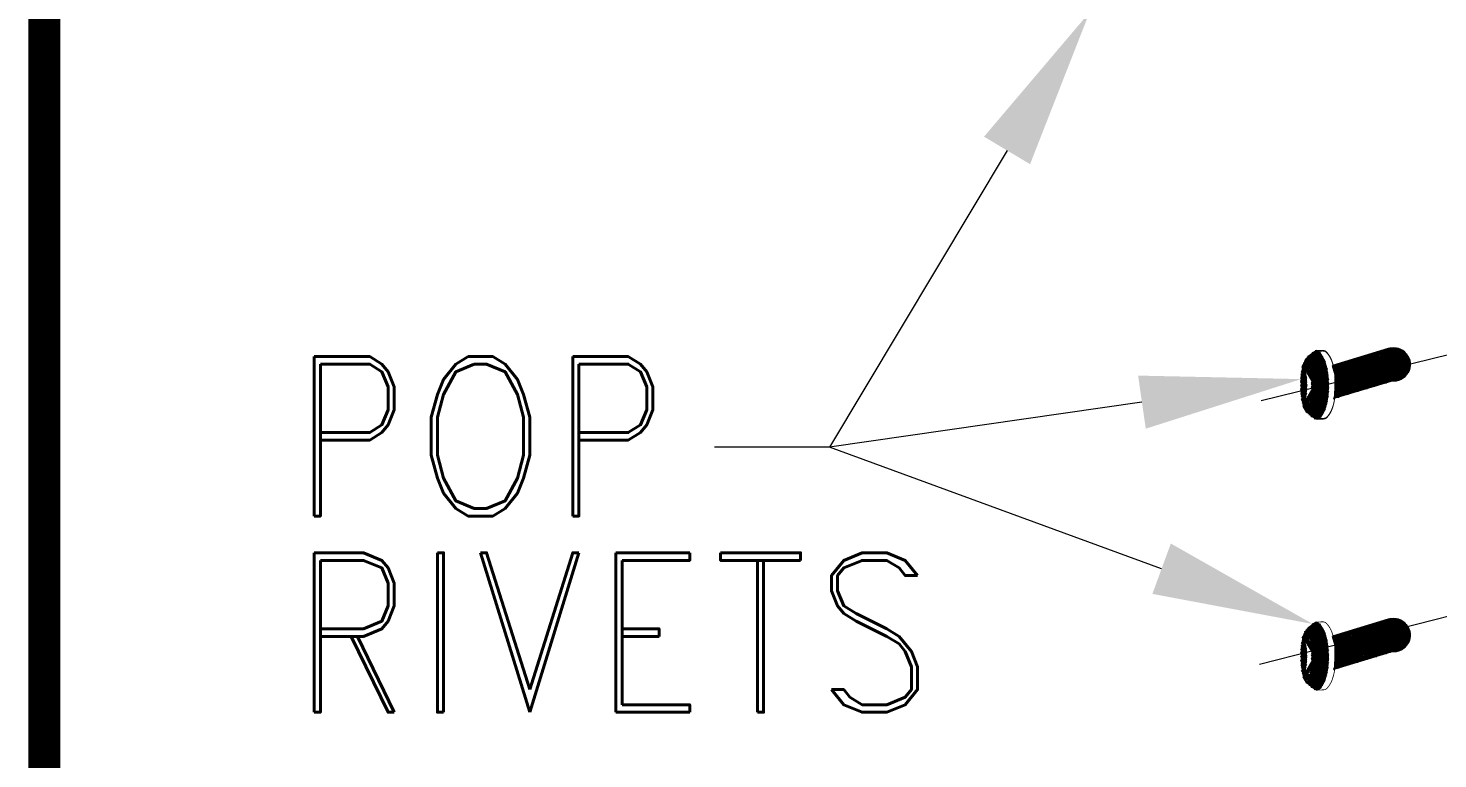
# Model space of a CAD drawing. Header units: millimetres. Extents: x 0 to 2669304, y -3314102 to 0.
# Drawn here: x 2461864 to 2466166, y -3182764 to -3180533 of the extents above; entities that cross this region are included whole.
import ezdxf

# ---------------------------------------------------------------- set-up
doc = ezdxf.new("R2010")
doc.units = ezdxf.units.MM
doc.header["$LTSCALE"] = 0.4
doc.header["$MEASUREMENT"] = 0
doc.layers.add('Dimensions', color=5, linetype='Continuous', lineweight=0)
doc.layers.add('TEXT', color=7, linetype='Continuous', lineweight=13)
doc.layers.add('M-Purlin', color=213, linetype='Continuous')
doc.styles.add('ROMAND', font='romand.shx')

msp = doc.modelspace()

# ---------------------------------------------------------------- linework, layer by layer
at = {"color": 0}
for p, q in [((2465773.5387, -3181557.0999), (2465796.0505, -3181518.1083)), ((2465773.5387, -3181559.469), (2465796.0505, -3181520.4774)), ((2465776.2448, -3181564.7034), (2465801.8845, -3181520.2942)), ((2465830.9974, -3181592.2799), (2465789.4364, -3181520.2942)), ((2465791.814, -3181518.7838), (2465798.6876, -3181518.7838)), ((2465791.814, -3181521.1529), (2465798.6876, -3181521.1529)), ((2465828.5979, -3181575.8331), (2465795.2004, -3181517.987)), ((2465828.5979, -3181578.2022), (2465795.2004, -3181520.3561)), ((2465753.5266, -3181567.1803), (2465773.3541, -3181532.838)), ((2465753.5266, -3181569.5494), (2465773.3541, -3181535.2071)), ((2465755.3147, -3181561.8015), (2465825.3381, -3181561.8015)), ((2465755.3147, -3181564.1706), (2465825.3381, -3181564.1706)), ((2465826.149, -3181682.2085), (2465755.8171, -3181560.3899)), ((2465826.149, -3181684.5775), (2465755.8171, -3181562.759)), ((2465756.6671, -3181684.6485), (2465826.0595, -3181564.4573)), ((2465757.5019, -3181555.6561), (2465823.4753, -3181555.6561)), ((2465757.5019, -3181558.0252), (2465823.4753, -3181558.0252)), ((2465828.2267, -3181673.5164), (2465758.5232, -3181552.7864)), ((2465828.2267, -3181675.8855), (2465758.5232, -3181555.1555)), ((2465759.6891, -3181549.5107), (2465821.3338, -3181549.5107)), ((2465759.6891, -3181551.8798), (2465821.3338, -3181551.8798)), ((2465761.7274, -3181546.0454), (2465761.4574, -3181545.5778)), ((2465761.7274, -3181548.4145), (2465761.4574, -3181547.9468)), ((2465763.2859, -3181543.3654), (2465818.8118, -3181543.3654)), ((2465763.2859, -3181545.7344), (2465818.8118, -3181545.7344)), ((2465768.8366, -3181546.0682), (2465765.6879, -3181540.6144)), ((2465768.8366, -3181548.4373), (2465765.6879, -3181542.9834)), ((2465768.8642, -3181537.22), (2465815.6513, -3181537.22)), ((2465768.8642, -3181539.5891), (2465815.6513, -3181539.5891)), ((2465832.1301, -3181643.4049), (2465770.1008, -3181535.967)), ((2465832.1301, -3181645.774), (2465770.1008, -3181538.3361)), ((2465770.8325, -3181549.4964), (2465786.5859, -3181522.2106)), ((2465770.8325, -3181551.8655), (2465786.5859, -3181524.5797)), ((2465831.1794, -3181654.049), (2465770.8591, -3181549.5712)), ((2465831.1794, -3181656.4181), (2465770.8591, -3181551.9403)), ((2465832.6909, -3181632.0855), (2465774.6877, -3181531.6211)), ((2465832.6909, -3181634.4546), (2465774.6877, -3181533.9901)), ((2465775.2999, -3181531.0746), (2465811.7477, -3181531.0746)), ((2465775.2999, -3181533.4437), (2465811.7477, -3181533.4437)), ((2465776.2448, -3181567.0725), (2465801.8845, -3181522.6633)), ((2465778.0118, -3181573.9338), (2465806.5636, -3181524.4806)), ((2465778.0118, -3181576.3029), (2465806.5636, -3181526.8497)), ((2465832.7798, -3181619.9488), (2465779.4423, -3181527.5654)), ((2465832.7798, -3181622.3178), (2465779.4423, -3181529.9344)), ((2465779.4737, -3181583.6925), (2465810.696, -3181529.6139)), ((2465779.4737, -3181586.0615), (2465810.696, -3181531.983)), ((2465780.5368, -3181594.1419), (2465814.5131, -3181535.2933)), ((2465780.5368, -3181596.511), (2465814.5131, -3181537.6623)), ((2465781.0388, -3181605.5631), (2465817.971, -3181541.5947)), ((2465781.0388, -3181607.9322), (2465817.971, -3181543.9638)), ((2465781.3692, -3181629.5725), (2465823.6797, -3181556.2885)), ((2465781.3692, -3181631.9415), (2465823.6797, -3181558.6576)), ((2465781.5409, -3181616.9842), (2465821.0041, -3181548.632)), ((2465781.5409, -3181619.3533), (2465821.0041, -3181551.001)), ((2465782.8214, -3181524.9292), (2465806.9541, -3181524.9292)), ((2465782.8214, -3181527.2983), (2465806.9541, -3181527.2983)), ((2465832.2774, -3181606.7878), (2465784.3596, -3181523.7916)), ((2465832.2774, -3181609.1568), (2465784.3596, -3181526.1607)), ((2465830.9974, -3181594.649), (2465789.4364, -3181522.6633)), ((2465822.6928, -3181553.3143), (2465805.1333, -3181522.9005)), ((2465822.6928, -3181555.6834), (2465805.1333, -3181525.2696)), ((2465748.9262, -3181624.3115), (2465764.8433, -3181596.7423)), ((2465748.9262, -3181626.6805), (2465764.8433, -3181599.1114)), ((2465749.2268, -3181611.5), (2465763.3611, -3181587.0187)), ((2465749.2268, -3181613.8691), (2465763.3611, -3181589.3878)), ((2465749.4283, -3181635.7326), (2465765.7299, -3181607.4974)), ((2465749.5205, -3181604.8192), (2465765.5576, -3181604.8192)), ((2465749.5205, -3181607.1883), (2465765.5576, -3181607.1883)), ((2465766.1215, -3181627.4008), (2465749.7726, -3181599.0838)), ((2465766.1215, -3181629.7698), (2465749.7726, -3181601.4528)), ((2465749.7907, -3181598.6738), (2465765.0502, -3181598.6738)), ((2465749.7907, -3181601.0429), (2465765.0502, -3181601.0429)), ((2465749.8117, -3181598.1963), (2465761.2257, -3181578.4266)), ((2465749.8117, -3181600.5654), (2465761.2257, -3181580.7957)), ((2465750.0608, -3181592.5284), (2465764.2918, -3181592.5284)), ((2465750.0608, -3181594.8975), (2465764.2918, -3181594.8975)), ((2465766.0614, -3181615.006), (2465750.4204, -3181587.915)), ((2465766.0614, -3181617.3751), (2465750.4204, -3181590.284)), ((2465750.6499, -3181586.3831), (2465763.2382, -3181586.3831)), ((2465750.6499, -3181588.7521), (2465763.2382, -3181588.7521)), ((2465751.0402, -3181583.7776), (2465758.2826, -3181571.2334)), ((2465751.0402, -3181586.1467), (2465758.2826, -3181573.6025)), ((2465751.5705, -3181580.2377), (2465761.789, -3181580.2377)), ((2465751.5705, -3181582.6067), (2465761.789, -3181582.6067)), ((2465765.2952, -3181601.3881), (2465751.8823, -3181578.1563)), ((2465765.2952, -3181603.7572), (2465751.8823, -3181580.5254)), ((2465752.4911, -3181574.0923), (2465759.5936, -3181574.0923)), ((2465752.4911, -3181576.4614), (2465759.5936, -3181576.4614)), ((2465753.5132, -3181568.6903), (2465753.3442, -3181568.3976)), ((2465753.5132, -3181571.0594), (2465753.3442, -3181570.7667)), ((2465753.4118, -3181567.9469), (2465826.9324, -3181567.9469)), ((2465753.4118, -3181570.316), (2465826.9324, -3181570.316)), ((2465756.6671, -3181687.0176), (2465826.0595, -3181566.8264)), ((2465759.3733, -3181692.2521), (2465828.0936, -3181573.2249)), ((2465759.3733, -3181694.6211), (2465828.0936, -3181575.594)), ((2465767.1462, -3181703.3704), (2465831.0447, -3181592.6951)), ((2465767.1462, -3181705.7395), (2465831.0447, -3181595.0641)), ((2465771.6183, -3181707.9153), (2465832.037, -3181603.267)), ((2465771.6183, -3181710.2844), (2465832.037, -3181605.6361)), ((2465777.2949, -3181673.5016), (2465829.7277, -3181582.6854)), ((2465777.2949, -3181675.8707), (2465829.7277, -3181585.0545)), ((2465778.0355, -3181574.0923), (2465828.2664, -3181574.0923)), ((2465778.0355, -3181576.4614), (2465828.2664, -3181576.4614)), ((2465829.898, -3181664.1204), (2465778.0759, -3181574.3618)), ((2465829.898, -3181666.4895), (2465778.0759, -3181576.7309)), ((2465778.9561, -3181580.2377), (2465829.3492, -3181580.2377)), ((2465778.9561, -3181582.6067), (2465829.3492, -3181582.6067)), ((2465779.8768, -3181586.3831), (2465830.2573, -3181586.3831)), ((2465779.8768, -3181588.7521), (2465830.2573, -3181588.7521)), ((2465780.4659, -3181592.5284), (2465831.0258, -3181592.5284)), ((2465780.4659, -3181594.8975), (2465831.0258, -3181594.8975)), ((2465780.736, -3181598.6738), (2465831.6559, -3181598.6738)), ((2465780.736, -3181601.0429), (2465831.6559, -3181601.0429)), ((2465781.0062, -3181604.8192), (2465832.1486, -3181604.8192)), ((2465781.0062, -3181607.1883), (2465832.1486, -3181607.1883)), ((2465764.6796, -3181649.4849), (2465748.8257, -3181622.0252)), ((2465764.6796, -3181651.8539), (2465748.8257, -3181624.3943)), ((2465748.8798, -3181623.2554), (2465766.1689, -3181623.2554)), ((2465748.8798, -3181625.6244), (2465766.1689, -3181625.6244)), ((2465748.9802, -3181617.11), (2465766.1144, -3181617.11)), ((2465748.9802, -3181619.4791), (2465766.1144, -3181619.4791)), ((2465749.1499, -3181629.4007), (2465766.0743, -3181629.4007)), ((2465749.1499, -3181631.7698), (2465766.0743, -3181631.7698)), ((2465749.2504, -3181610.9646), (2465765.9107, -3181610.9646)), ((2465749.2504, -3181613.3337), (2465765.9107, -3181613.3337)), ((2465765.6376, -3181638.8534), (2465749.2706, -3181610.5049)), ((2465765.6376, -3181641.2225), (2465749.2706, -3181612.874)), ((2465763.12, -3181659.0744), (2465749.4105, -3181635.3289)), ((2465763.12, -3181661.4435), (2465749.4105, -3181637.698)), ((2465749.4201, -3181635.5461), (2465765.8306, -3181635.5461)), ((2465749.4201, -3181637.9152), (2465765.8306, -3181637.9152)), ((2465749.4283, -3181638.1017), (2465765.7299, -3181609.8665)), ((2465749.6902, -3181641.6915), (2465765.4373, -3181641.6915)), ((2465749.6902, -3181644.0606), (2465765.4373, -3181644.0606)), ((2465749.9303, -3181647.1538), (2465766.1478, -3181619.0643)), ((2465749.9303, -3181649.5229), (2465766.1478, -3181621.4334)), ((2465749.9604, -3181647.8369), (2465764.8753, -3181647.8369)), ((2465749.9604, -3181650.206), (2465764.8753, -3181650.206)), ((2465760.8722, -3181667.4719), (2465749.9954, -3181648.6326)), ((2465750.8796, -3181657.8004), (2465766.0041, -3181631.6039)), ((2465750.8796, -3181660.1695), (2465766.0041, -3181633.973)), ((2465752.3415, -3181667.5591), (2465765.1246, -3181645.4181)), ((2465752.3415, -3181669.9282), (2465765.1246, -3181647.7872)), ((2465776.262, -3181712.163), (2465832.6475, -3181614.5004)), ((2465776.262, -3181714.532), (2465832.6475, -3181616.8695)), ((2465780.5663, -3181647.8369), (2465831.7843, -3181647.8369)), ((2465780.5663, -3181650.206), (2465831.7843, -3181650.206)), ((2465780.8364, -3181641.6915), (2465832.2447, -3181641.6915)), ((2465780.8364, -3181644.0606), (2465832.2447, -3181644.0606)), ((2465817.8302, -3181704.6721), (2465780.8811, -3181640.6745)), ((2465817.8302, -3181707.0412), (2465780.8811, -3181643.0436)), ((2465781.0715, -3181716.1234), (2465832.7973, -3181626.5317)), ((2465781.0715, -3181718.4925), (2465832.7973, -3181628.9008)), ((2465781.1066, -3181635.5461), (2465832.5685, -3181635.5461)), ((2465781.1066, -3181637.9152), (2465832.5685, -3181637.9152)), ((2465781.2763, -3181610.9646), (2465832.5045, -3181610.9646)), ((2465781.2763, -3181613.3337), (2465832.5045, -3181613.3337)), ((2465781.3767, -3181629.4007), (2465832.7562, -3181629.4007)), ((2465781.3767, -3181631.7698), (2465832.7562, -3181631.7698)), ((2465821.0026, -3181697.8761), (2465781.3832, -3181629.2533)), ((2465821.0026, -3181700.2452), (2465781.3832, -3181631.6224)), ((2465781.5464, -3181617.11), (2465832.7242, -3181617.11)), ((2465781.5464, -3181619.4791), (2465832.7242, -3181619.4791)), ((2465823.7323, -3181690.3133), (2465781.5529, -3181617.2564)), ((2465823.7323, -3181692.6824), (2465781.5529, -3181619.6255)), ((2465781.6469, -3181623.2554), (2465832.8081, -3181623.2554)), ((2465781.6469, -3181625.6244), (2465832.8081, -3181625.6244)), ((2465786.0426, -3181719.8041), (2465832.3725, -3181639.5582)), ((2465786.0426, -3181722.1731), (2465832.3725, -3181641.9273)), ((2465760.8722, -3181669.8409), (2465749.9954, -3181651.0017)), ((2465750.3076, -3181653.9823), (2465764.0382, -3181653.9823)), ((2465750.3076, -3181656.3514), (2465764.0382, -3181656.3514)), ((2465751.2282, -3181660.1277), (2465762.9043, -3181660.1277)), ((2465751.2282, -3181662.4968), (2465762.9043, -3181662.4968)), ((2465757.838, -3181674.5072), (2465751.8212, -3181664.0858)), ((2465757.838, -3181676.8763), (2465751.8212, -3181666.4549)), ((2465752.1489, -3181666.2731), (2465761.2786, -3181666.2731)), ((2465752.1489, -3181668.6421), (2465761.2786, -3181668.6421)), ((2465753.0695, -3181672.4184), (2465758.861, -3181672.4184)), ((2465753.0695, -3181674.7875), (2465758.861, -3181674.7875)), ((2465753.9609, -3181677.045), (2465762.3695, -3181662.4809)), ((2465753.9609, -3181679.4141), (2465762.3695, -3181664.85)), ((2465754.5015, -3181678.5638), (2465827.0837, -3181678.5638)), ((2465754.5015, -3181680.9329), (2465827.0837, -3181680.9329)), ((2465756.6887, -3181684.7092), (2465825.4537, -3181684.7092)), ((2465756.6887, -3181687.0783), (2465825.4537, -3181687.0783)), ((2465767.8188, -3181704.0852), (2465756.7797, -3181684.965)), ((2465767.8188, -3181706.4543), (2465756.7797, -3181687.3341)), ((2465758.8759, -3181690.8546), (2465823.5539, -3181690.8546)), ((2465758.8759, -3181693.2237), (2465823.5539, -3181693.2237)), ((2465794.0701, -3181724.9723), (2465772.6886, -3181687.9385)), ((2465794.0701, -3181727.3414), (2465772.6886, -3181690.3076)), ((2465800.8448, -3181724.4156), (2465775.3948, -3181680.335)), ((2465800.8448, -3181726.7847), (2465775.3948, -3181682.7041)), ((2465777.4572, -3181672.4184), (2465828.4525, -3181672.4184)), ((2465777.4572, -3181674.7875), (2465828.4525, -3181674.7875)), ((2465806.0759, -3181721.1854), (2465777.5526, -3181671.7816)), ((2465806.0759, -3181723.5545), (2465777.5526, -3181674.1507)), ((2465778.3778, -3181666.2731), (2465829.5668, -3181666.2731)), ((2465778.3778, -3181668.6421), (2465829.5668, -3181668.6421)), ((2465810.3377, -3181716.2762), (2465779.0145, -3181662.0229)), ((2465810.3377, -3181718.6453), (2465779.0145, -3181664.392)), ((2465779.2984, -3181660.1277), (2465830.4508, -3181660.1277)), ((2465779.2984, -3181662.4968), (2465830.4508, -3181662.4968)), ((2465780.219, -3181653.9823), (2465831.1866, -3181653.9823)), ((2465780.219, -3181656.3514), (2465831.1866, -3181656.3514)), ((2465814.2558, -3181710.7719), (2465780.3791, -3181652.0957)), ((2465814.2558, -3181713.1409), (2465780.3791, -3181654.4648)), ((2465791.1724, -3181723.2098), (2465831.1972, -3181653.8847)), ((2465791.1724, -3181725.5789), (2465831.1972, -3181656.2538)), ((2465797.0203, -3181725.3716), (2465828.8886, -3181670.1741)), ((2465797.0203, -3181727.7407), (2465828.8886, -3181672.5432)), ((2465807.1667, -3181720.0883), (2465822.854, -3181692.9171)), ((2465761.6063, -3181697), (2465762.3746, -3181697)), ((2465761.6063, -3181699.3691), (2465762.3746, -3181699.3691)), ((2465762.8536, -3181698.5147), (2465763.3753, -3181697.6111)), ((2465762.8536, -3181700.8838), (2465763.3753, -3181699.9802)), ((2465766.9368, -3181703.1454), (2465818.613, -3181703.1454)), ((2465766.9368, -3181705.5144), (2465818.613, -3181705.5144)), ((2465768.1521, -3181697), (2465821.3552, -3181697)), ((2465768.1521, -3181699.3691), (2465821.3552, -3181699.3691)), ((2465782.4988, -3181717.221), (2465769.9825, -3181695.5421)), ((2465782.4988, -3181719.59), (2465769.9825, -3181697.9111)), ((2465773.0692, -3181709.2908), (2465815.1929, -3181709.2908)), ((2465773.0692, -3181711.6598), (2465815.1929, -3181711.6598)), ((2465780.1998, -3181715.4361), (2465810.9831, -3181715.4361)), ((2465780.1998, -3181717.8052), (2465810.9831, -3181717.8052)), ((2465788.6487, -3181721.5815), (2465805.6271, -3181721.5815)), ((2465788.6487, -3181723.9506), (2465805.6271, -3181723.9506)), ((2465807.1667, -3181722.4573), (2465822.854, -3181695.2862)), ((2465753.5266, -3182396.0986), (2465773.3541, -3182361.7564)), ((2465828.2267, -3182502.4348), (2465758.5232, -3182381.7048)), ((2465759.6891, -3182378.4291), (2465821.3338, -3182378.4291)), ((2465761.7274, -3182374.9637), (2465761.4574, -3182374.4961)), ((2465763.2859, -3182372.2837), (2465818.8118, -3182372.2837)), ((2465768.8366, -3182374.9866), (2465765.6879, -3182369.5327)), ((2465768.8642, -3182366.1383), (2465815.6513, -3182366.1383)), ((2465832.1301, -3182472.3232), (2465770.1008, -3182364.8854)), ((2465770.8325, -3182378.4148), (2465786.5859, -3182351.129)), ((2465831.1794, -3182482.9674), (2465770.8591, -3182378.4896)), ((2465773.5387, -3182386.0183), (2465796.0505, -3182347.0267)), ((2465832.6909, -3182461.0039), (2465774.6877, -3182360.5394)), ((2465775.2999, -3182359.993), (2465811.7477, -3182359.993)), ((2465776.2448, -3182393.6218), (2465801.8845, -3182349.2126)), ((2465778.0118, -3182402.8522), (2465806.5636, -3182353.399)), ((2465832.7798, -3182448.8671), (2465779.4423, -3182356.4837)), ((2465779.4737, -3182412.6108), (2465810.696, -3182358.5323)), ((2465780.5368, -3182423.0603), (2465814.5131, -3182364.2116)), ((2465781.0388, -3182434.4814), (2465817.971, -3182370.513)), ((2465781.5409, -3182445.9026), (2465821.0041, -3182377.5503)), ((2465782.8214, -3182353.8476), (2465806.9541, -3182353.8476)), ((2465832.2774, -3182435.7061), (2465784.3596, -3182352.71)), ((2465830.9974, -3182421.1983), (2465789.4364, -3182349.2126)), ((2465791.814, -3182347.7022), (2465798.6876, -3182347.7022)), ((2465828.5979, -3182404.7515), (2465795.2004, -3182346.9053)), ((2465822.6928, -3182382.2327), (2465805.1333, -3182351.8189)), ((2465749.2268, -3182440.4184), (2465763.3611, -3182415.9371)), ((2465749.8117, -3182427.1147), (2465761.2257, -3182407.345)), ((2465750.0608, -3182421.4468), (2465764.2918, -3182421.4468)), ((2465766.0614, -3182443.9244), (2465750.4204, -3182416.8333)), ((2465750.6499, -3182415.3014), (2465763.2382, -3182415.3014)), ((2465751.0402, -3182412.696), (2465758.2826, -3182400.1518)), ((2465751.5705, -3182409.156), (2465761.789, -3182409.156)), ((2465765.2952, -3182430.3065), (2465751.8823, -3182407.0747)), ((2465752.4911, -3182403.0107), (2465759.5936, -3182403.0107)), ((2465753.5132, -3182397.6087), (2465753.3442, -3182397.316)), ((2465753.4118, -3182396.8653), (2465826.9324, -3182396.8653)), ((2465755.3147, -3182390.7199), (2465825.3381, -3182390.7199)), ((2465826.149, -3182511.1268), (2465755.8171, -3182389.3083)), ((2465756.6671, -3182513.5669), (2465826.0595, -3182393.3757)), ((2465757.5019, -3182384.5745), (2465823.4753, -3182384.5745)), ((2465759.3733, -3182521.1704), (2465828.0936, -3182402.1433)), ((2465767.1462, -3182532.2888), (2465831.0447, -3182421.6134)), ((2465777.2949, -3182502.42), (2465829.7277, -3182411.6037)), ((2465778.0355, -3182403.0107), (2465828.2664, -3182403.0107)), ((2465829.898, -3182493.0388), (2465778.0759, -3182403.2802)), ((2465778.9561, -3182409.156), (2465829.3492, -3182409.156)), ((2465779.8768, -3182415.3014), (2465830.2573, -3182415.3014)), ((2465780.4659, -3182421.4468), (2465831.0258, -3182421.4468)), ((2465781.3692, -3182458.4908), (2465823.6797, -3182385.2069)), ((2465764.6796, -3182478.4032), (2465748.8257, -3182450.9436)), ((2465748.8798, -3182452.1737), (2465766.1689, -3182452.1737)), ((2465748.9262, -3182453.2298), (2465764.8433, -3182425.6607)), ((2465748.9802, -3182446.0283), (2465766.1144, -3182446.0283)), ((2465749.1499, -3182458.3191), (2465766.0743, -3182458.3191)), ((2465749.2504, -3182439.883), (2465765.9107, -3182439.883)), ((2465765.6376, -3182467.7718), (2465749.2706, -3182439.4233)), ((2465763.12, -3182487.9928), (2465749.4105, -3182464.2473)), ((2465749.4201, -3182464.4645), (2465765.8306, -3182464.4645)), ((2465749.4283, -3182464.651), (2465765.7299, -3182436.4158)), ((2465749.5205, -3182433.7376), (2465765.5576, -3182433.7376)), ((2465766.1215, -3182456.3191), (2465749.7726, -3182428.0021)), ((2465749.7907, -3182427.5922), (2465765.0502, -3182427.5922)), ((2465749.9303, -3182476.0722), (2465766.1478, -3182447.9826)), ((2465750.8796, -3182486.7188), (2465766.0041, -3182460.5223)), ((2465771.6183, -3182536.8337), (2465832.037, -3182432.1854)), ((2465776.262, -3182541.0813), (2465832.6475, -3182443.4187)), ((2465780.736, -3182427.5922), (2465831.6559, -3182427.5922)), ((2465781.0062, -3182433.7376), (2465832.1486, -3182433.7376)), ((2465781.0715, -3182545.0418), (2465832.7973, -3182455.4501)), ((2465781.1066, -3182464.4645), (2465832.5685, -3182464.4645)), ((2465781.2763, -3182439.883), (2465832.5045, -3182439.883)), ((2465781.3767, -3182458.3191), (2465832.7562, -3182458.3191)), ((2465821.0026, -3182526.7945), (2465781.3832, -3182458.1717)), ((2465781.5464, -3182446.0283), (2465832.7242, -3182446.0283)), ((2465823.7323, -3182519.2317), (2465781.5529, -3182446.1748)), ((2465781.6469, -3182452.1737), (2465832.8081, -3182452.1737)), ((2465749.6902, -3182470.6099), (2465765.4373, -3182470.6099)), ((2465749.9604, -3182476.7553), (2465764.8753, -3182476.7553)), ((2465760.8722, -3182496.3902), (2465749.9954, -3182477.551)), ((2465750.3076, -3182482.9007), (2465764.0382, -3182482.9007)), ((2465751.2282, -3182489.046), (2465762.9043, -3182489.046)), ((2465757.838, -3182503.4256), (2465751.8212, -3182493.0042)), ((2465752.1489, -3182495.1914), (2465761.2786, -3182495.1914)), ((2465752.3415, -3182496.4774), (2465765.1246, -3182474.3365)), ((2465753.0695, -3182501.3368), (2465758.861, -3182501.3368)), ((2465753.9609, -3182505.9634), (2465762.3695, -3182491.3992)), ((2465754.5015, -3182507.4822), (2465827.0837, -3182507.4822)), ((2465800.8448, -3182553.334), (2465775.3948, -3182509.2534)), ((2465777.4572, -3182501.3368), (2465828.4525, -3182501.3368)), ((2465806.0759, -3182550.1038), (2465777.5526, -3182500.6999)), ((2465778.3778, -3182495.1914), (2465829.5668, -3182495.1914)), ((2465810.3377, -3182545.1946), (2465779.0145, -3182490.9413)), ((2465779.2984, -3182489.046), (2465830.4508, -3182489.046)), ((2465780.219, -3182482.9007), (2465831.1866, -3182482.9007)), ((2465814.2558, -3182539.6902), (2465780.3791, -3182481.0141)), ((2465780.5663, -3182476.7553), (2465831.7843, -3182476.7553)), ((2465780.8364, -3182470.6099), (2465832.2447, -3182470.6099)), ((2465817.8302, -3182533.5905), (2465780.8811, -3182469.5929)), ((2465786.0426, -3182548.7224), (2465832.3725, -3182468.4766)), ((2465791.1724, -3182552.1282), (2465831.1972, -3182482.8031)), ((2465797.0203, -3182554.2899), (2465828.8886, -3182499.0925)), ((2465756.6887, -3182513.6276), (2465825.4537, -3182513.6276)), ((2465767.8188, -3182533.0036), (2465756.7797, -3182513.8834)), ((2465758.8759, -3182519.773), (2465823.5539, -3182519.773)), ((2465761.6063, -3182525.9184), (2465762.3746, -3182525.9184)), ((2465762.8536, -3182527.4331), (2465763.3753, -3182526.5295)), ((2465766.9368, -3182532.0637), (2465818.613, -3182532.0637)), ((2465768.1521, -3182525.9184), (2465821.3552, -3182525.9184)), ((2465782.4988, -3182546.1393), (2465769.9825, -3182524.4604)), ((2465794.0701, -3182553.8907), (2465772.6886, -3182516.8569)), ((2465773.0692, -3182538.2091), (2465815.1929, -3182538.2091)), ((2465780.1998, -3182544.3545), (2465810.9831, -3182544.3545)), ((2465788.6487, -3182550.4999), (2465805.6271, -3182550.4999)), ((2465807.1667, -3182549.0066), (2465822.854, -3182521.8355))]:
    msp.add_line(p, q, dxfattribs=at)
at = {"color": 0, "linetype": 'Continuous'}
for p, q in [((2465923.7915, -3181640.7355), (2465994.6517, -3181518.002)), ((2465935.9638, -3181637.0714), (2466006.8566, -3181514.2814)), ((2465948.1361, -3181633.4072), (2466018.9773, -3181510.7067)), ((2465960.3084, -3181629.7431), (2466029.7888, -3181509.3995)), ((2465972.4807, -3181626.0789), (2466039.3834, -3181510.2)), ((2465984.653, -3181622.4148), (2466048.064, -3181512.5838)), ((2466036.4317, -3181610.0074), (2465985.0094, -3181520.9414)), ((2465991.0082, -3181519.1128), (2466060.1858, -3181519.1128)), ((2466045.3846, -3181608.0955), (2465993.5611, -3181518.3345)), ((2465996.8253, -3181618.7506), (2466055.9543, -3181516.3362)), ((2466053.5198, -3181604.7671), (2466002.1128, -3181515.7275)), ((2466008.9976, -3181615.0865), (2466063.0877, -3181521.3997)), ((2466060.8954, -3181600.1231), (2466010.6645, -3181513.1206)), ((2466067.4956, -3181594.136), (2466019.2867, -3181510.6358)), ((2466020.3716, -3181510.4033), (2466040.4439, -3181510.4033)), ((2466073.2222, -3181586.6359), (2466028.6453, -3181509.4265)), ((2466077.8309, -3181577.1995), (2466039.1218, -3181510.1534)), ((2466080.6646, -3181564.6887), (2466051.3733, -3181513.9548)), ((2465846.7432, -3181565.1604), (2465848.1928, -3181562.6495)), ((2465848.1586, -3181562.66), (2466080.8174, -3181562.66)), ((2465897.7838, -3181648.5645), (2465848.1826, -3181562.6527)), ((2465850.1385, -3181576.6984), (2465860.3977, -3181558.9289)), ((2465850.7925, -3181662.6602), (2465921.4223, -3181540.3258)), ((2465853.5339, -3181588.2363), (2465872.6027, -3181555.2083)), ((2465853.5833, -3181640.4075), (2465909.2174, -3181544.0464)), ((2465854.2575, -3181621.8209), (2465897.0125, -3181547.767)), ((2465854.2575, -3181604.402), (2465884.8076, -3181551.4877)), ((2465906.3516, -3181645.9854), (2465856.7343, -3181560.0457)), ((2465862.93, -3181659.0563), (2465933.6272, -3181536.6052)), ((2465914.9193, -3181643.4063), (2465865.286, -3181557.4388)), ((2465923.4871, -3181640.8272), (2465873.8376, -3181554.8318)), ((2465875.1023, -3181655.3922), (2465945.8321, -3181532.8845)), ((2465876.7285, -3181553.9505), (2466080.5443, -3181553.9505)), ((2465932.0548, -3181638.2481), (2465882.3893, -3181552.2249)), ((2465887.2746, -3181651.728), (2465958.037, -3181529.1639)), ((2465940.6226, -3181635.669), (2465890.941, -3181549.6179)), ((2465899.4469, -3181648.0639), (2465970.2419, -3181525.4433)), ((2465949.1904, -3181633.0899), (2465899.4927, -3181547.011)), ((2465905.2984, -3181545.2411), (2466078.7244, -3181545.2411)), ((2465957.7581, -3181630.5108), (2465908.0443, -3181544.404)), ((2465911.6192, -3181644.3997), (2465982.4468, -3181521.7227)), ((2465966.3259, -3181627.9317), (2465916.596, -3181541.7971)), ((2465974.8936, -3181625.3526), (2465925.1477, -3181539.1901)), ((2465983.4614, -3181622.7735), (2465933.6994, -3181536.5832)), ((2465933.8684, -3181536.5316), (2466075.1695, -3181536.5316)), ((2465992.0291, -3181620.1944), (2465942.2511, -3181533.9762)), ((2466000.5969, -3181617.6153), (2465950.8027, -3181531.3693)), ((2466009.1647, -3181615.0362), (2465959.3544, -3181528.7623)), ((2465962.4383, -3181527.8222), (2466069.4081, -3181527.8222)), ((2466017.7324, -3181612.4571), (2465967.9061, -3181526.1554)), ((2466026.4955, -3181610.2163), (2465976.4578, -3181523.5484)), ((2466021.1699, -3181611.4223), (2466069.4248, -3181527.8425)), ((2466031.8472, -3181610.3476), (2466074.832, -3181535.8957)), ((2466042.7811, -3181608.8283), (2466078.9833, -3181546.1244)), ((2466055.957, -3181603.426), (2466080.8927, -3181560.2361)), ((2466077.619, -3181541.9948), (2466069.504, -3181527.9393)), ((2465848.5703, -3181571.3694), (2466079.5696, -3181571.3694)), ((2465851.1333, -3181580.0789), (2466076.678, -3181580.0789)), ((2465853.6963, -3181588.7883), (2466071.7994, -3181588.7883)), ((2465889.216, -3181651.1436), (2465854.1965, -3181590.4879)), ((2465854.2575, -3181597.4978), (2466064.0812, -3181597.4978)), ((2465854.2575, -3181606.2072), (2466050.4781, -3181606.2072)), ((2465853.1696, -3181649.7544), (2465893.8308, -3181649.7544)), ((2465863.5128, -3181658.8809), (2465853.5309, -3181641.5917)), ((2465853.5551, -3181641.045), (2465922.7635, -3181641.045)), ((2465853.9406, -3181632.3355), (2465951.6963, -3181632.3355)), ((2465872.0805, -3181656.3018), (2465854.247, -3181625.4132)), ((2465880.6483, -3181653.7227), (2465854.2575, -3181608.0124)), ((2465854.2575, -3181614.9167), (2466009.5618, -3181614.9167)), ((2465854.2575, -3181623.6261), (2465980.629, -3181623.6261)), ((2465852.232, -3181658.4639), (2465864.898, -3181658.4639)), ((2465854.945, -3181661.46), (2465852.5985, -3181657.3956)), ((2465948.1361, -3182459.9565), (2466018.9773, -3182337.256)), ((2465960.3084, -3182456.2924), (2466029.7888, -3182335.9488)), ((2465972.4807, -3182452.6282), (2466039.3834, -3182336.7493)), ((2466067.4956, -3182420.6853), (2466019.2867, -3182337.1851)), ((2466020.3716, -3182336.9526), (2466040.4439, -3182336.9526)), ((2466073.2222, -3182413.1852), (2466028.6453, -3182335.9758)), ((2466077.8309, -3182403.7488), (2466039.1218, -3182336.7027)), ((2465850.7925, -3182489.2095), (2465921.4223, -3182366.8751)), ((2465853.5339, -3182414.7856), (2465872.6027, -3182381.7576)), ((2465853.5833, -3182466.9568), (2465909.2174, -3182370.5957)), ((2465854.2575, -3182448.3702), (2465897.0125, -3182374.3163)), ((2465854.2575, -3182430.9513), (2465884.8076, -3182378.037)), ((2465862.93, -3182485.6056), (2465933.6272, -3182363.1545)), ((2465923.4871, -3182467.3765), (2465873.8376, -3182381.3811)), ((2465875.1023, -3182481.9414), (2465945.8321, -3182359.4338)), ((2465876.7285, -3182380.4998), (2466080.5443, -3182380.4998)), ((2465932.0548, -3182464.7974), (2465882.3893, -3182378.7742)), ((2465887.2746, -3182478.2773), (2465958.037, -3182355.7132)), ((2465940.6226, -3182462.2183), (2465890.941, -3182376.1672)), ((2465899.4469, -3182474.6131), (2465970.2419, -3182351.9926)), ((2465949.1904, -3182459.6392), (2465899.4927, -3182373.5603)), ((2465905.2984, -3182371.7904), (2466078.7244, -3182371.7904)), ((2465957.7581, -3182457.0601), (2465908.0443, -3182370.9533)), ((2465911.6192, -3182470.949), (2465982.4468, -3182348.2719)), ((2465966.3259, -3182454.481), (2465916.596, -3182368.3463)), ((2465923.7915, -3182467.2848), (2465994.6517, -3182344.5513)), ((2465974.8936, -3182451.9019), (2465925.1477, -3182365.7394)), ((2465983.4614, -3182449.3228), (2465933.6994, -3182363.1324)), ((2465933.8684, -3182363.0809), (2466075.1695, -3182363.0809)), ((2465935.9638, -3182463.6207), (2466006.8566, -3182340.8307)), ((2465992.0291, -3182446.7437), (2465942.2511, -3182360.5255)), ((2466000.5969, -3182444.1646), (2465950.8027, -3182357.9185)), ((2466009.1647, -3182441.5855), (2465959.3544, -3182355.3116)), ((2465962.4383, -3182354.3715), (2466069.4081, -3182354.3715)), ((2466017.7324, -3182439.0064), (2465967.9061, -3182352.7046)), ((2466026.4955, -3182436.7656), (2465976.4578, -3182350.0977)), ((2465984.653, -3182448.9641), (2466048.064, -3182339.1331)), ((2466036.4317, -3182436.5567), (2465985.0094, -3182347.4907)), ((2465991.0082, -3182345.662), (2466060.1858, -3182345.662)), ((2466045.3846, -3182434.6448), (2465993.5611, -3182344.8838)), ((2465996.8253, -3182445.2999), (2466055.9543, -3182342.8855)), ((2466053.5198, -3182431.3164), (2466002.1128, -3182342.2768)), ((2466008.9976, -3182441.6358), (2466063.0877, -3182347.949)), ((2466060.8954, -3182426.6724), (2466010.6645, -3182339.6699)), ((2466021.1699, -3182437.9716), (2466069.4248, -3182354.3918)), ((2466031.8472, -3182436.8969), (2466074.832, -3182362.445)), ((2466042.7811, -3182435.3776), (2466078.9833, -3182372.6737)), ((2466080.6646, -3182391.238), (2466051.3733, -3182340.5041)), ((2466077.619, -3182368.5441), (2466069.504, -3182354.4885)), ((2465846.7432, -3182391.7097), (2465848.1928, -3182389.1988)), ((2465848.1586, -3182389.2093), (2466080.8174, -3182389.2093)), ((2465897.7838, -3182475.1138), (2465848.1826, -3182389.202)), ((2465848.5703, -3182397.9187), (2466079.5696, -3182397.9187)), ((2465850.1385, -3182403.2477), (2465860.3977, -3182385.4782)), ((2465851.1333, -3182406.6282), (2466076.678, -3182406.6282)), ((2465853.6963, -3182415.3376), (2466071.7994, -3182415.3376)), ((2465889.216, -3182477.6929), (2465854.1965, -3182417.0372)), ((2465854.2575, -3182424.0471), (2466064.0812, -3182424.0471)), ((2465906.3516, -3182472.5347), (2465856.7343, -3182386.595)), ((2465914.9193, -3182469.9556), (2465865.286, -3182383.9881)), ((2466055.957, -3182429.9753), (2466080.8927, -3182386.7854)), ((2465853.5551, -3182467.5943), (2465922.7635, -3182467.5943)), ((2465853.9406, -3182458.8848), (2465951.6963, -3182458.8848)), ((2465872.0805, -3182482.8511), (2465854.247, -3182451.9625)), ((2465854.2575, -3182432.7565), (2466050.4781, -3182432.7565)), ((2465880.6483, -3182480.272), (2465854.2575, -3182434.5617)), ((2465854.2575, -3182441.4659), (2466009.5618, -3182441.4659)), ((2465854.2575, -3182450.1754), (2465980.629, -3182450.1754)), ((2465852.232, -3182485.0132), (2465864.898, -3182485.0132)), ((2465854.945, -3182488.0093), (2465852.5985, -3182483.9449)), ((2465853.1696, -3182476.3037), (2465893.8308, -3182476.3037)), ((2465863.5128, -3182485.4302), (2465853.5309, -3182468.141))]:
    msp.add_line(p, q, dxfattribs=at)
at = {"const_width": 2.4582}
for points in [[(2465760.538, -3181695.6616, 0.095437445), (2465794.9739, -3181725.4994, 0.002390685), (2465795.1311, -3181725.4987, 0.212755143), (2465807.306, -3181719.9324, 0.094226861), (2465822.1756, -3181694.8319, 0.05090331), (2465829.95, -3181663.7635, 0.038279383), (2465832.7963, -3181621.3186, 0.038279383), (2465829.1388, -3181578.9358, 0.05090331), (2465820.7717, -3181548.0218, 0.094226861), (2465805.4247, -3181523.2103, 0.210257515), (2465793.3029, -3181517.8771, 0.089592378), (2465761.068, -3181546.0631, 0.002390685)], [(2465760.538, -3181698.0307, 0.095437445), (2465794.9739, -3181727.8685, 0.002390685), (2465795.1311, -3181727.8678, 0.212755143), (2465807.306, -3181722.3015, 0.094226861), (2465822.1756, -3181697.201, 0.05090331), (2465829.95, -3181666.1326, 0.038279383), (2465832.7963, -3181623.6877, 0.038279383), (2465829.1388, -3181581.3049, 0.05090331), (2465820.7717, -3181550.3909, 0.094226861), (2465805.4247, -3181525.5794, 0.210257515), (2465793.3029, -3181520.2462, 0.089592378), (2465761.068, -3181548.4322, 0.002390685)], [(2465817.4797, -3181724.5309, 0.202830571), (2465829.0292, -3181718.9825, 0.094226861), (2465843.8988, -3181693.882, 0.05090331), (2465851.6732, -3181662.8136, 0.038279383), (2465854.5195, -3181620.3687, 0.038279383), (2465850.862, -3181577.986, 0.05090331), (2465842.4949, -3181547.0719, 0.094226861), (2465827.1479, -3181522.2604, 0.212755143), (2465814.8688, -3181516.928, 0.033996461), (2465812.6421, -3181517.101, 0.094226861)], [(2465817.4797, -3181726.9, 0.202830571), (2465829.0292, -3181721.3516, 0.094226861), (2465843.8988, -3181696.2511, 0.05090331), (2465851.6732, -3181665.1827, 0.038279383), (2465854.5195, -3181622.7378, 0.038279383), (2465850.862, -3181580.3551, 0.05090331), (2465842.4949, -3181549.441, 0.094226861), (2465827.1479, -3181524.6295, 0.212755143), (2465814.8688, -3181519.2971, 0.033996461), (2465812.6421, -3181519.4701, 0.094226861)], [(2465754.6987, -3181676.373, 0.2811977), (2465757.8782, -3181674.4313, 0.066291697), (2465762.8103, -3181660.5736, 0.030429397), (2465765.1925, -3181644.6714, 0.021968776), (2465766.1702, -3181622.4305, 0.021968776), (2465765.1925, -3181600.1896, 0.030429397), (2465762.8103, -3181584.2874, 0.066291697), (2465757.8782, -3181570.4297, 0.2811977), (2465754.6987, -3181568.488, 0.112559032), (2465753.1494, -3181568.8413, 0.066291697)], [(2465754.6987, -3181678.7421, 0.2811977), (2465757.8782, -3181676.8004, 0.066291697), (2465762.8103, -3181662.9427, 0.030429397), (2465765.1925, -3181647.0405, 0.021968776), (2465766.1702, -3181624.7996, 0.021968776), (2465765.1925, -3181602.5587, 0.030429397), (2465762.8103, -3181586.6565, 0.066291697), (2465757.8782, -3181572.7988, 0.2811977), (2465754.6987, -3181570.8571, 0.112559032), (2465753.1494, -3181571.2104, 0.066291697)], [(2465760.538, -3182524.58, 0.095437445), (2465794.9739, -3182554.4178, 0.002390685), (2465795.1311, -3182554.417, 0.212755143), (2465807.306, -3182548.8507, 0.094226861), (2465822.1756, -3182523.7503, 0.05090331), (2465829.95, -3182492.6819, 0.038279383), (2465832.7963, -3182450.237, 0.038279383), (2465829.1388, -3182407.8542, 0.05090331), (2465820.7717, -3182376.9402, 0.094226861), (2465805.4247, -3182352.1287, 0.210257515), (2465793.3029, -3182346.7955, 0.089592378), (2465761.068, -3182374.9815, 0.002390685)], [(2465817.4797, -3182553.4493, 0.202830571), (2465829.0292, -3182547.9009, 0.094226861), (2465843.8988, -3182522.8004, 0.05090331), (2465851.6732, -3182491.732, 0.038279383), (2465854.5195, -3182449.2871, 0.038279383), (2465850.862, -3182406.9043, 0.05090331), (2465842.4949, -3182375.9903, 0.094226861), (2465827.1479, -3182351.1788, 0.212755143), (2465814.8688, -3182345.8464, 0.033996461), (2465812.6421, -3182346.0193, 0.094226861)], [(2465754.6987, -3182505.2914, 0.2811977), (2465757.8782, -3182503.3497, 0.066291697), (2465762.8103, -3182489.492, 0.030429397), (2465765.1925, -3182473.5898, 0.021968776), (2465766.1702, -3182451.3489, 0.021968776), (2465765.1925, -3182429.108, 0.030429397), (2465762.8103, -3182413.2058, 0.066291697), (2465757.8782, -3182399.3481, 0.2811977), (2465754.6987, -3182397.4064, 0.112559032), (2465753.1494, -3182397.7597, 0.066291697)]]:
    msp.add_lwpolyline(points, format="xyb", dxfattribs=at)
for points in [[(2465793.3029, -3181517.8771), (2465813.7048, -3181516.9272)], [(2465793.3029, -3181520.2462), (2465813.7048, -3181519.2963)], [(2465794.9739, -3181725.4994), (2465818.1614, -3181724.5309)], [(2465794.9739, -3181727.8685), (2465818.1614, -3181726.9)], [(2465793.3029, -3182346.7955), (2465813.7048, -3182345.8456)], [(2465794.9739, -3182554.4178), (2465818.1614, -3182553.4493)]]:
    msp.add_lwpolyline(points, dxfattribs=at)
at = {"linetype": 'Continuous'}
for points in [[(2465846.1844, -3181563.2618), (2466015.686, -3181511.5898, -1.237151542), (2466024.0358, -3181609.9644, 0.397281923), (2466022.6441, -3181610.9785, 1.204133843), (2466022.6441, -3181610.9785, -1), (2466022.6441, -3181610.9785), (2465852.0709, -3181662.3251), (2465850.0826, -3181664.7296), (2465852.8658, -3181656.6162), (2465854.2575, -3181625.1769), (2465854.2575, -3181590.6951)], [(2465846.1844, -3182389.8111), (2466015.686, -3182338.1391, -1.237151542), (2466024.0358, -3182436.5137, 0.397281923), (2466022.6441, -3182437.5278, 1.204133843), (2466022.6441, -3182437.5278, -1), (2466022.6441, -3182437.5278), (2465852.0709, -3182488.8744), (2465850.0826, -3182491.2789), (2465852.8658, -3182483.1655), (2465854.2575, -3182451.7262), (2465854.2575, -3182417.2444)]]:
    msp.add_lwpolyline(points, format="xyb", close=True, dxfattribs=at)
at = {"const_width": 2.4582}
for points in [[(2465765.2633, -3181698.7641), (2465769.8278, -3181695.9767), (2465776.9082, -3181676.0827), (2465780.3282, -3181653.2538), (2465781.7317, -3181621.3251), (2465780.3282, -3181589.3964), (2465776.9082, -3181566.5674), (2465769.8278, -3181546.6735), (2465765.2633, -3181543.886), (2465760.6989, -3181546.6735), (2465753.6184, -3181566.5674), (2465750.1985, -3181589.3964), (2465748.7949, -3181621.3251), (2465750.1985, -3181653.2538), (2465753.6184, -3181676.0827), (2465760.6989, -3181695.9767)], [(2465765.2633, -3181701.1332), (2465769.8278, -3181698.3457), (2465776.9082, -3181678.4518), (2465780.3282, -3181655.6229), (2465781.7317, -3181623.6941), (2465780.3282, -3181591.7654), (2465776.9082, -3181568.9365), (2465769.8278, -3181549.0425), (2465765.2633, -3181546.2551), (2465760.6989, -3181549.0425), (2465753.6184, -3181568.9365), (2465750.1985, -3181591.7654), (2465748.7949, -3181623.6941), (2465750.1985, -3181655.6229), (2465753.6184, -3181678.4518), (2465760.6989, -3181698.3457)], [(2465765.2633, -3182527.6825), (2465769.8278, -3182524.895), (2465776.9082, -3182505.0011), (2465780.3282, -3182482.1721), (2465781.7317, -3182450.2434), (2465780.3282, -3182418.3147), (2465776.9082, -3182395.4858), (2465769.8278, -3182375.5918), (2465765.2633, -3182372.8044), (2465760.6989, -3182375.5918), (2465753.6184, -3182395.4858), (2465750.1985, -3182418.3147), (2465748.7949, -3182450.2434), (2465750.1985, -3182482.1721), (2465753.6184, -3182505.0011), (2465760.6989, -3182524.895)]]:
    msp.add_lwpolyline(points, close=True, dxfattribs=at)
for points in [[(2465753.6466, -3181676.2146, 0.074835318), (2465754.6987, -3181676.373, 0.2811977)], [(2465753.6466, -3181678.5837, 0.074835318), (2465754.6987, -3181678.7421, 0.2811977)], [(2465753.6466, -3182505.133, 0.074835318), (2465754.6987, -3182505.2914, 0.2811977)]]:
    msp.add_lwpolyline(points, format="xyb")
at = {"layer": 'Dimensions'}
for p, q in [((2464851.6202, -3180906.6735), (2464310.2374, -3181813.1116)), ((2466507.2027, -3181454.231), (2465627.0422, -3181670.9454)), ((2465263.3336, -3181675.1799), (2464310.2374, -3181813.1116)), ((2464310.2374, -3181813.1116), (2463959.0112, -3181813.1116)), ((2465323.3252, -3182183.7116), (2464310.2374, -3181813.1116)), ((2466917.3954, -3182145.1611), (2465621.7708, -3182476.1767))]:
    msp.add_line(p, q, dxfattribs=at)
for points in [[(2464781.328, -3180864.6905), (2464921.9124, -3180948.6565), (2465103.5181, -3180484.9203)], [(2465251.6068, -3181594.1488), (2465275.0604, -3181756.2111), (2465749.5205, -3181604.8192)], [(2465351.4532, -3182106.8196), (2465295.1972, -3182260.6036), (2465784.6771, -3182352.4798)]]:
    msp.add_solid(points, dxfattribs=at)
at = {"layer": 'M-Purlin', "linetype": 'Continuous', "const_width": 98.2504}
msp.add_lwpolyline([(2461913.4555, -3187894.1192), (2539605.6915, -3187894.1192), (2539605.6915, -3158910.2629), (2461913.4555, -3158910.2629)], close=True, dxfattribs=at)

# ---------------------------------------------------------------- texts
at = {"layer": 'TEXT', "style": 'ROMAND', "width": 0.9}
for s, p in [('POP', (2462662.2432, -3182023.0337)), ('RIVETS', (2462662.2432, -3182622.0956))]:
    msp.add_text(s, height=487.08865, dxfattribs=at).set_placement(p)

doc.saveas('drawing.dxf')
